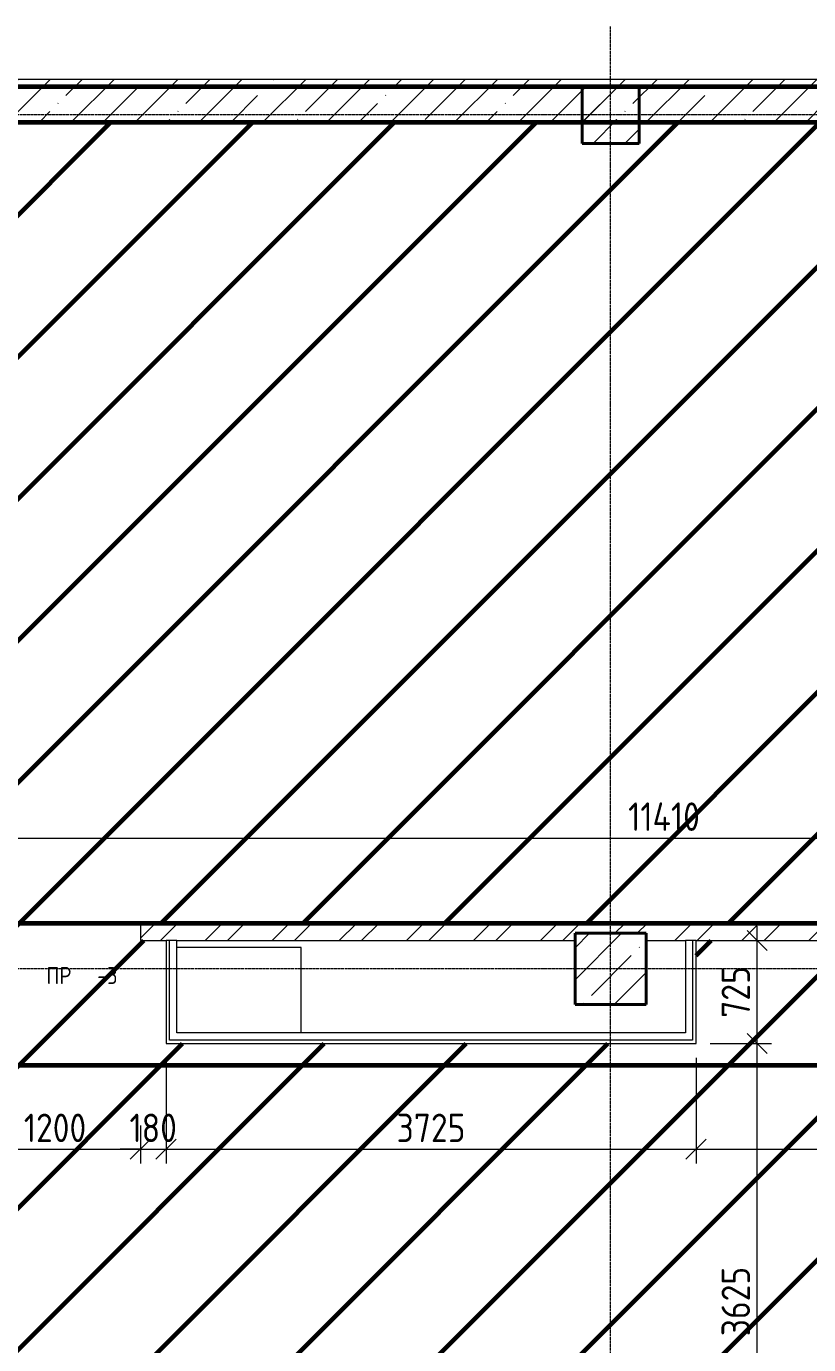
# Model space of a CAD drawing. Header units: millimetres. Extents: x -56773 to 323062, y -262288 to 76460.
# Drawn here: x 29694 to 35191, y 765 to 10027 of the extents above; entities that cross this region are included whole.
import ezdxf

# ---------------------------------------------------------------- set-up
doc = ezdxf.new("R2010")
doc.units = ezdxf.units.MM
doc.linetypes.add('ADSK_Линия сетки', pattern=[25, 20, -2.5, 0, -2.5])
for name, color, linetype, lineweight in [('1.1) Шлифовка потолка', 5, 'Continuous', 60), ('Марки', 7, 'Continuous', 20), ('Несущие колонны', 7, 'Continuous', 18), ('Оси', 7, 'Continuous', 9), ('Перекрытие', 7, 'Continuous', 18), ('Размеры', 7, 'Continuous', 9), ('Стены внутренние', 7, 'Continuous', 18), ('Стены штриховка', 7, 'Continuous', 9)]:
    doc.layers.add(name, color=color, linetype=linetype, lineweight=lineweight)
doc.styles.add('GOST Common_3', font='', dxfattribs={"width": 0.9, "height": 200})
doc.styles.add('GOST Common_9', font='', dxfattribs={"width": 0.9, "height": 120})
doc.styles.get('GOST Common_3').set_extended_font_data('GOST Common')
doc.styles.get('GOST Common_9').set_extended_font_data('GOST Common')
doc.dimstyles.new('ADSK_Основной_2_0_2', dxfattribs={"dimscale": 304.8, "dimtxt": 201.142999, "dimasz": 0.463911, "dimexe": 0.328084, "dimexo": 0.328084, "dimgap": 0.164042, "dimtad": 1, "dimdec": 3, "dimrnd": 0.001, "dimdsep": 46, "dimtxsty": 'GOST Common_3', "dimblk1": 'OBLIQUE', "dimblk2": 'OBLIQUE', "dimsah": 1, "dimcen": 0.09, "dimdle": 0.328084, "dimazin": 2, "dimtfac": 1, "dimtdec": 4, "dimtix": 1, "dimtmove": 0, "dimatfit": 3, "dimfxl": 1, "dimtvp": 1, "dimtolj": 1, "dimtzin": 0, "dimlwd": 20, "dimlwe": 20, "dimarcsym": 2})
pattern_1 = [(45, (0, 0), (-224.5064, 224.5064), []), (45, (224.5, 0), (-224.5064, 224.5064), [396.875, -79.375, 3.353, -76.022])]

# ---------------------------------------------------------------- blocks, each defined once
blk = doc.blocks.new('ADSK_КолоннаЖБ_Прямоугольная - 500x500 мм-V17-Кладочный план подвала')
at = {"layer": 'Несущие колонны', "lineweight": 9}
h = blk.add_hatch(dxfattribs=at)
h.set_pattern_fill('FP_23', color=256, style=0, pattern_type=2)
h.set_pattern_definition([(315, (-3404.97, 33800), (224.5064, 224.5064), []), (315, (-3404.97, 33575.5), (224.5064, 224.5064), [396.875, -79.375, 3.353, -76.022])])
h.paths.add_polyline_path([(-250, -250), (250, -250), (250, 250), (-250, 250)])
at = {"layer": 'Несущие колонны', "lineweight": 40}
for p, q in [((-250, -250), (-250, 250)), ((-250, 250), (250, 250)), ((250, 250), (-250, 250)), ((-250, 250), (-250, -250)), ((250, 250), (250, -250)), ((250, -250), (250, 250)), ((250, -250), (-250, -250)), ((-250, -250), (250, -250))]:
    blk.add_line(p, q, dxfattribs=at)
blk = doc.blocks.new('ADSK_КолоннаЖБ_Прямоугольная - 400x400 мм-1809659-Кладочный план подвала')
at = {"layer": 'Несущие колонны', "lineweight": 40}
for p, q in [((-200, 200), (200, 200)), ((-200, -200), (-200, 200)), ((200, 200), (200, -200)), ((200, -200), (-200, -200))]:
    blk.add_line(p, q, dxfattribs=at)
blk = doc.blocks.new('_Oblique')
at = {"color": 0, "linetype": 'ByBlock', "lineweight": -2}
blk.add_line((-0.5, -0.5), (0.5, 0.5), dxfattribs=at)
blk = doc.blocks.new('DIMBLOCK334-Кладочный план подвала')
at = {"layer": 'Defpoints', "color": 0, "transparency": 16777216}
for p in [(29295, 2405), (30495, 2405), (30495, 2137.8)]:
    blk.add_point(p, dxfattribs=at)
at = {"layer": 'Размеры', "color": 0, "lineweight": 20, "transparency": 16777216}
for p, q in [((29295, 2305), (29295, 2037.8)), ((30495, 2305), (30495, 2037.8)), ((29195, 2137.8), (30595, 2137.8))]:
    blk.add_line(p, q, dxfattribs=at)
at = {"layer": 'Размеры', "color": 0, "lineweight": 20, "transparency": 16777216, "xscale": 141.4, "yscale": 141.4, "zscale": 141.4, "rotation": 180}
blk.add_blockref('_Oblique', (29295, 2137.8), dxfattribs=at)
at = {"layer": 'Размеры', "color": 0, "lineweight": 20, "transparency": 16777216, "xscale": 141.4, "yscale": 141.4, "zscale": 141.4}
blk.add_blockref('_Oblique', (30495, 2137.8), dxfattribs=at)
at = {"layer": 'Размеры', "color": 0, "lineweight": 9, "transparency": 16777216, "insert": (29895, 2287.8), "char_height": 200, "width": 560.473, "attachment_point": 5, "style": 'GOST Common_3'}
blk.add_mtext('\\A1;1200', dxfattribs=at)
blk = doc.blocks.new('DIMBLOCK335-Кладочный план подвала')
at = {"layer": 'Defpoints', "color": 0, "transparency": 16777216}
for p in [(30675, 2880), (30495, 2405), (30675, 2137.8)]:
    blk.add_point(p, dxfattribs=at)
at = {"layer": 'Размеры', "color": 0, "lineweight": 20, "transparency": 16777216}
for p, q in [((30675, 2780), (30675, 2037.8)), ((30495, 2305), (30495, 2037.8)), ((30495, 2137.8), (30353.6, 2137.8)), ((30495, 2137.8), (30675, 2137.8)), ((30675, 2137.8), (30816.4, 2137.8))]:
    blk.add_line(p, q, dxfattribs=at)
at = {"layer": 'Размеры', "color": 0, "lineweight": 20, "transparency": 16777216, "xscale": 141.4, "yscale": 141.4, "zscale": 141.4}
blk.add_blockref('_Oblique', (30495, 2137.8), dxfattribs=at)
at = {"layer": 'Размеры', "color": 0, "lineweight": 20, "transparency": 16777216, "xscale": 141.4, "yscale": 141.4, "zscale": 141.4, "rotation": 180}
blk.add_blockref('_Oblique', (30675, 2137.8), dxfattribs=at)
at = {"layer": 'Размеры', "color": 0, "lineweight": 9, "transparency": 16777216, "insert": (30585, 2287.8), "char_height": 200, "width": 409.104, "attachment_point": 5, "style": 'GOST Common_3'}
blk.add_mtext('\\A1;180', dxfattribs=at)
blk = doc.blocks.new('DIMBLOCK455-Кладочный план подвала')
at = {"layer": 'Defpoints', "color": 0, "transparency": 16777216}
for p in [(29295, 2405), (30495, 2405), (30495, 2137.8)]:
    blk.add_point(p, dxfattribs=at)
at = {"layer": 'Размеры', "color": 0, "lineweight": 20, "transparency": 16777216}
for p, q in [((29295, 2305), (29295, 2037.8)), ((30495, 2305), (30495, 2037.8)), ((29195, 2137.8), (30595, 2137.8))]:
    blk.add_line(p, q, dxfattribs=at)
at = {"layer": 'Размеры', "color": 0, "lineweight": 20, "transparency": 16777216, "xscale": 141.4, "yscale": 141.4, "zscale": 141.4, "rotation": 180}
blk.add_blockref('_Oblique', (29295, 2137.8), dxfattribs=at)
at = {"layer": 'Размеры', "color": 0, "lineweight": 20, "transparency": 16777216, "xscale": 141.4, "yscale": 141.4, "zscale": 141.4}
blk.add_blockref('_Oblique', (30495, 2137.8), dxfattribs=at)
at = {"layer": 'Размеры', "color": 0, "lineweight": 9, "transparency": 16777216, "insert": (29895, 2287.8), "char_height": 200, "width": 560.473, "attachment_point": 5, "style": 'GOST Common_3'}
blk.add_mtext('\\A1;1200', dxfattribs=at)
blk = doc.blocks.new('DIMBLOCK456-Кладочный план подвала')
at = {"layer": 'Defpoints', "color": 0, "transparency": 16777216}
for p in [(30675, 2880), (30495, 2405), (30675, 2137.8)]:
    blk.add_point(p, dxfattribs=at)
at = {"layer": 'Размеры', "color": 0, "lineweight": 20, "transparency": 16777216}
for p, q in [((30675, 2780), (30675, 2037.8)), ((30495, 2305), (30495, 2037.8)), ((30495, 2137.8), (30353.6, 2137.8)), ((30495, 2137.8), (30675, 2137.8)), ((30675, 2137.8), (30816.4, 2137.8))]:
    blk.add_line(p, q, dxfattribs=at)
at = {"layer": 'Размеры', "color": 0, "lineweight": 20, "transparency": 16777216, "xscale": 141.4, "yscale": 141.4, "zscale": 141.4}
blk.add_blockref('_Oblique', (30495, 2137.8), dxfattribs=at)
at = {"layer": 'Размеры', "color": 0, "lineweight": 20, "transparency": 16777216, "xscale": 141.4, "yscale": 141.4, "zscale": 141.4, "rotation": 180}
blk.add_blockref('_Oblique', (30675, 2137.8), dxfattribs=at)
at = {"layer": 'Размеры', "color": 0, "lineweight": 9, "transparency": 16777216, "insert": (30585, 2287.8), "char_height": 200, "width": 409.104, "attachment_point": 5, "style": 'GOST Common_3'}
blk.add_mtext('\\A1;180', dxfattribs=at)
blk = doc.blocks.new('DIMBLOCK457-Кладочный план подвала')
at = {"layer": 'Defpoints', "color": 0, "transparency": 16777216}
for p in [(30675, 2880), (34400, 2880), (34400, 2137.8)]:
    blk.add_point(p, dxfattribs=at)
at = {"layer": 'Размеры', "color": 0, "lineweight": 20, "transparency": 16777216}
for p, q in [((30675, 2780), (30675, 2037.8)), ((34400, 2780), (34400, 2037.8)), ((30575, 2137.8), (34500, 2137.8))]:
    blk.add_line(p, q, dxfattribs=at)
at = {"layer": 'Размеры', "color": 0, "lineweight": 20, "transparency": 16777216, "xscale": 141.4, "yscale": 141.4, "zscale": 141.4, "rotation": 180}
blk.add_blockref('_Oblique', (30675, 2137.8), dxfattribs=at)
at = {"layer": 'Размеры', "color": 0, "lineweight": 20, "transparency": 16777216, "xscale": 141.4, "yscale": 141.4, "zscale": 141.4}
blk.add_blockref('_Oblique', (34400, 2137.8), dxfattribs=at)
at = {"layer": 'Размеры', "color": 0, "lineweight": 9, "transparency": 16777216, "insert": (32537.5, 2287.8), "char_height": 200, "width": 605.475, "attachment_point": 5, "style": 'GOST Common_3'}
blk.add_mtext('\\A1;3725', dxfattribs=at)
blk = doc.blocks.new('DIMBLOCK458-Кладочный план подвала')
at = {"layer": 'Defpoints', "color": 0, "transparency": 16777216}
for p in [(34400, 2880), (37885, 2405), (37885, 2137.8)]:
    blk.add_point(p, dxfattribs=at)
at = {"layer": 'Размеры', "color": 0, "lineweight": 20, "transparency": 16777216}
for p, q in [((34400, 2780), (34400, 2037.8)), ((37885, 2305), (37885, 2037.8)), ((34300, 2137.8), (37985, 2137.8))]:
    blk.add_line(p, q, dxfattribs=at)
at = {"layer": 'Размеры', "color": 0, "lineweight": 20, "transparency": 16777216, "xscale": 141.4, "yscale": 141.4, "zscale": 141.4, "rotation": 180}
blk.add_blockref('_Oblique', (34400, 2137.8), dxfattribs=at)
at = {"layer": 'Размеры', "color": 0, "lineweight": 20, "transparency": 16777216, "xscale": 141.4, "yscale": 141.4, "zscale": 141.4}
blk.add_blockref('_Oblique', (37885, 2137.8), dxfattribs=at)
at = {"layer": 'Размеры', "color": 0, "lineweight": 9, "transparency": 16777216, "insert": (36142.5, 2287.8), "char_height": 200, "width": 625.93, "attachment_point": 5, "style": 'GOST Common_3'}
blk.add_mtext('\\A1;3485', dxfattribs=at)
blk = doc.blocks.new('DIMBLOCK486-Кладочный план подвала')
at = {"layer": 'Defpoints', "color": 0, "transparency": 16777216}
for p in [(28470, 4424.5), (39880, 4424.5), (39880, 4324.5)]:
    blk.add_point(p, dxfattribs=at)
at = {"layer": 'Размеры', "color": 0, "lineweight": 20, "transparency": 16777216}
for p, q in [((28370, 4324.5), (39980, 4324.5)), ((28470, 4324.5), (28470, 4224.5)), ((39880, 4324.5), (39880, 4224.5))]:
    blk.add_line(p, q, dxfattribs=at)
at = {"layer": 'Размеры', "color": 0, "lineweight": 20, "transparency": 16777216, "xscale": 141.4, "yscale": 141.4, "zscale": 141.4, "rotation": 180}
blk.add_blockref('_Oblique', (28470, 4324.5), dxfattribs=at)
at = {"layer": 'Размеры', "color": 0, "lineweight": 20, "transparency": 16777216, "xscale": 141.4, "yscale": 141.4, "zscale": 141.4}
blk.add_blockref('_Oblique', (39880, 4324.5), dxfattribs=at)
at = {"layer": 'Размеры', "color": 0, "lineweight": 9, "transparency": 16777216, "insert": (34175, 4474.5), "char_height": 200, "width": 642.294, "attachment_point": 5, "style": 'GOST Common_3'}
blk.add_mtext('\\A1;11410', dxfattribs=at)
blk = doc.blocks.new('DIMBLOCK511-Кладочный план подвала')
at = {"layer": 'Defpoints', "color": 0, "transparency": 16777216}
for p in [(34400, 2880), (34829.3, 2880), (34050, -745)]:
    blk.add_point(p, dxfattribs=at)
at = {"layer": 'Размеры', "color": 0, "lineweight": 20, "transparency": 16777216}
for p, q in [((34829.3, -845), (34829.3, 2980)), ((34500, 2880), (34929.3, 2880)), ((34150, -745), (34929.3, -745))]:
    blk.add_line(p, q, dxfattribs=at)
at = {"layer": 'Размеры', "color": 0, "lineweight": 20, "transparency": 16777216, "xscale": 141.4, "yscale": 141.4, "zscale": 141.4}
for p, rotation in [((34829.3, 2880), 90), ((34829.3, -745), 270)]:
    blk.add_blockref('_Oblique', p, dxfattribs=dict(at, rotation=rotation))
at = {"layer": 'Размеры', "color": 0, "lineweight": 9, "transparency": 16777216, "insert": (34679.3, 1067.5), "char_height": 200, "width": 605.475, "attachment_point": 5, "rotation": 90, "style": 'GOST Common_3'}
blk.add_mtext('\\A1;3625', dxfattribs=at)
blk = doc.blocks.new('DIMBLOCK512-Кладочный план подвала')
at = {"layer": 'Defpoints', "color": 0, "transparency": 16777216}
for p in [(34729.3, 3605), (34829.3, 3605), (34400, 2880)]:
    blk.add_point(p, dxfattribs=at)
at = {"layer": 'Размеры', "color": 0, "lineweight": 20, "transparency": 16777216}
for p, q in [((34829.3, 2780), (34829.3, 3705)), ((34829.3, 3605), (34929.3, 3605)), ((34500, 2880), (34929.3, 2880))]:
    blk.add_line(p, q, dxfattribs=at)
at = {"layer": 'Размеры', "color": 0, "lineweight": 20, "transparency": 16777216, "xscale": 141.4, "yscale": 141.4, "zscale": 141.4}
for p, rotation in [((34829.3, 3605), 90), ((34829.3, 2880), 270)]:
    blk.add_blockref('_Oblique', p, dxfattribs=dict(at, rotation=rotation))
at = {"layer": 'Размеры', "color": 0, "lineweight": 9, "transparency": 16777216, "insert": (34679.3, 3242.5), "char_height": 200, "width": 454.106, "attachment_point": 5, "rotation": 90, "style": 'GOST Common_3'}
blk.add_mtext('\\A1;725', dxfattribs=at)

msp = doc.modelspace()

# ---------------------------------------------------------------- hatches: boundary and pattern name
at = {"layer": '1.1) Шлифовка потолка', "transparency": 33554687}
h = msp.add_hatch(dxfattribs=at)
h.set_pattern_fill('ANSI31', color=256, scale=222)
h.paths.add_polyline_path([(28350, 7429.969), (28470, 7429.969), (28470, 3724.969), (39880, 3724.969), (39880, 6729.969), (40000, 6729.969), (40000, 6384.969), (41725, 6384.969), (41725, 7809.969), (40000, 7809.969), (40000, 7629.969), (39880, 7629.969), (39880, 8189.969), (40000, 8189.969), (40000, 8104.969), (41825, 8104.969), (41825, 9354.969), (40000, 9354.969), (40000, 9204.969), (40000, 9089.969), (39880, 9089.969), (39880, 9204.969), (39600, 9204.969), (39600, 9354.969), (34000, 9354.969), (34000, 9204.969), (33600, 9204.969), (33600, 9354.969), (28470, 9354.969), (28470, 8629.969), (28350, 8629.969), (28350, 9354.969), (28000, 9354.969), (28000, 9204.969), (27600, 9204.969), (27600, 9354.969), (23190, 9354.969), (23190, 3724.969), (25260, 3724.969), (25260, 4674.969), (25380, 4674.969), (25380, 3999.969), (26855, 3999.969), (26855, 5699.969), (25380, 5699.969), (25380, 5574.969), (25260, 5574.969), (25260, 5819.969), (27300, 5819.969), (27300, 5699.969), (27150, 5699.969), (27150, 3899.969), (28350, 3899.969), (28350, 5699.969), (28200, 5699.969), (28200, 5819.969), (28350, 5819.969)])
h = msp.add_hatch(dxfattribs=at)
h.set_pattern_fill('ANSI31', color=256, scale=222)
h.paths.add_polyline_path([(42120, 1729.969), (42000, 1729.969), (42000, 2604.969), (42000, 3604.969), (41100, 3604.969), (41100, 3724.969), (40200, 3724.969), (40200, 3604.969), (40050, 3604.969), (40050, 3154.969), (40050, 2879.969), (39275, 2879.969), (39275, 3604.969), (39085, 3604.969), (39085, 3724.969), (37885, 3724.969), (37885, 3604.969), (34400, 3604.969), (34400, 2879.969), (30675, 2879.969), (30675, 3604.969), (30495, 3604.969), (30495, 3724.969), (29295, 3724.969), (29295, 3604.969), (28325, 3604.969), (28325, 3154.969), (28050, 3154.969), (27550, 3154.969), (27550, 3604.969), (25015, 3604.969), (25015, 3724.969), (23815, 3724.969), (23815, 3604.969), (22050, 3604.969), (22050, 3154.969), (21550, 3154.969), (21275, 3154.969), (21275, 3604.969), (21040, 3604.969), (21040, 3724.969), (19990, 3724.969), (19990, 3604.969), (18420, 3604.969), (18420, 3724.969), (17370, 3724.969), (17370, 3604.969), (16325, 3604.969), (16325, 3154.969), (16050, 3154.969), (15550, 3154.969), (15550, 3604.969), (15050, 3604.969), (15050, 3154.969), (14550, 3154.969), (14550, 3604.969), (14460, 3604.969), (14460, 3724.969), (13410, 3724.969), (13410, 3604.969), (13375, 3604.969), (13375, 2929.969), (12600, 2929.969), (12600, 2604.969), (12150, 2604.969), (10600, 2604.969), (8800, 2604.969), (6005, 2604.969), (6005, 2829.969), (4205, 2829.969), (1410, 2829.969), (1410, 2064.969), (1410, 14.969), (1410, -425.031), (3100, -425.031), (3100, -545.031), (3000, -545.031), (3000, -745.031), (3050, -745.031), (3050, -1245.031), (3050, -1315.031), (4250, -1315.031), (4250, -545.031), (4150, -545.031), (4150, -425.031), (4520, -425.031), (4520, -545.031), (4370, -545.031), (4370, -1315.031), (6200, -1315.031), (6200, -545.031), (5570, -545.031), (5570, -425.031), (6975, -425.031), (6975, -545.031), (6775, -545.031), (6775, -820.031), (6400, -820.031), (6400, -1315.031), (8600, -1315.031), (8600, -1245.031), (8550, -1245.031), (8550, -745.031), (8600, -745.031), (8600, -545.031), (8025, -545.031), (8025, -425.031), (11245, -425.031), (11245, -1195.031), (12480, -1195.031), (12480, -1315.031), (14030, -1315.031), (14030, -1195.031), (14550, -1195.031), (14550, -745.031), (15050, -745.031), (15050, -1195.031), (15550, -1195.031), (15550, -745.031), (16050, -745.031), (16325, -745.031), (16325, -1195.031), (16705, -1195.031), (16705, -1315.031), (17905, -1315.031), (17905, -1195.031), (18200, -1195.031), (18200, -470.031), (22050, -470.031), (22050, -745.031), (22050, -1195.031), (26055, -1195.031), (26055, -1315.031), (27255, -1315.031), (27255, -1195.031), (27550, -1195.031), (27550, -745.031), (27550, -470.031), (30645, -470.031), (30645, -1195.031), (31830, -1195.031), (31830, -1315.031), (32880, -1315.031), (32880, -1195.031), (33275, -1195.031), (33275, -745.031), (33550, -745.031), (34050, -745.031), (34050, -1195.031), (36675, -1195.031), (36675, -1315.031), (37725, -1315.031), (37725, -1195.031), (39275, -1195.031), (39275, -745.031), (39550, -745.031), (40050, -745.031), (40050, -1195.031), (40255, -1195.031), (40255, -1315.031), (41455, -1315.031), (41455, -1195.031), (42000, -1195.031), (42000, -320.031), (42120, -320.031)])
at = {"layer": 'Несущие колонны', "lineweight": 9}
h = msp.add_hatch(dxfattribs=at)
h.set_pattern_fill('FP_3', color=256, style=0, pattern_type=2)
h.set_pattern_definition(pattern_1)
h.paths.add_polyline_path([(34000, 9204.969), (34000, 9604.969), (33600, 9604.969), (33600, 9204.969)])
at = {"layer": 'Стены внутренние', "lineweight": 9}
h = msp.add_hatch(dxfattribs=at)
h.set_pattern_fill('FP_3', color=256, style=0, pattern_type=2)
h.set_pattern_definition(pattern_1)
h.paths.add_polyline_path([(41913.8613, 9354.969), (42000, 9354.969), (42000, 9654.969), (12600, 9654.969), (12600, 9354.969), (14600, 9354.969), (14600, 9604.969), (15000, 9604.969), (15000, 9354.969), (15600, 9354.969), (15600, 9604.969), (16000, 9604.969), (16000, 9354.969), (21600, 9354.969), (21600, 9604.969), (22000, 9604.969), (22000, 9354.969), (27600, 9354.969), (27600, 9604.969), (28000, 9604.969), (28000, 9354.969), (39600, 9354.969), (39600, 9604.969), (40000, 9604.969), (40000, 9354.969), (41900, 9354.969)])
h = msp.add_hatch(dxfattribs=at)
h.set_pattern_fill('FP_2', color=256, style=0, pattern_type=2)
h.set_pattern_definition([(45, (0, 0), (-235.7317, 235.7317), []), (45, (157.15, 0), (-235.7317, 235.7317), [])])
h.paths.add_polyline_path([(41913.8613, 3604.969), (42000, 3604.969), (42000, 3724.969), (41100, 3724.969), (41100, 3604.969)])
h.paths.add_polyline_path([(39195.932, 3604.969), (39550, 3604.969), (39550, 3654.969), (40050, 3654.969), (40050, 3604.969), (40200, 3604.969), (40200, 3724.969), (39085, 3724.969), (39085, 3604.969)])
h.paths.add_polyline_path([(37885, 3604.969), (37885, 3724.969), (30495, 3724.969), (30495, 3604.969), (33550, 3604.969), (33550, 3654.969), (34050, 3654.969), (34050, 3604.969), (36478.0028, 3604.969)])
h.paths.add_polyline_path([(29295, 3604.969), (29295, 3724.969), (25015, 3724.969), (25015, 3604.969), (28325, 3604.969)])
h.paths.add_polyline_path([(23815, 3604.969), (23815, 3724.969), (21040, 3724.969), (21040, 3604.969), (21550, 3604.969), (21550, 3654.969), (22050, 3654.969), (22050, 3604.969), (22888.3565, 3604.969)])
h.paths.add_polyline_path([(19990, 3604.969), (19990, 3724.969), (18420, 3724.969), (18420, 3604.969)])
h.paths.add_polyline_path([(17370, 3604.969), (17370, 3724.969), (14460, 3724.969), (14460, 3604.969), (14550, 3604.969), (14550, 3654.969), (15050, 3654.969), (15050, 3604.969), (15550, 3604.969), (15550, 3654.969), (16050, 3654.969), (16050, 3604.969), (16325, 3604.969)])
h.paths.add_polyline_path([(13375, 3604.969), (13410, 3604.969), (13410, 3724.969), (12600, 3724.969), (12600, 3604.969), (13350, 3604.969)])

# ---------------------------------------------------------------- linework, layer by layer
at = {"layer": '1.1) Шлифовка потолка'}
for points in [[(55800, 2724.969), (-9770, 2724.969), (-9770, 9604.969), (55800, 9604.969)], [(42000, 3724.969), (12600, 3724.969), (12600, 9354.969), (42000, 9354.969)]]:
    msp.add_lwpolyline(points, close=True, dxfattribs=at)
at = {"layer": 'Несущие колонны', "lineweight": 9}
for p, q in [((34000, 9604.969), (33600, 9604.969)), ((33600, 9604.969), (33600, 9204.969)), ((34000, 9204.969), (34000, 9604.969)), ((33600, 9204.969), (34000, 9204.969))]:
    msp.add_line(p, q, dxfattribs=at)
at = {"layer": 'Оси', "linetype": 'ADSK_Линия сетки', "lineweight": 5}
for p, q in [((33800, -10973.8823), (33800, 10027.4451)), ((62221.372, 9404.969), (-25240.0967, 9404.969)), ((62221.372, 3404.969), (-25240.0967, 3404.969))]:
    msp.add_line(p, q, dxfattribs=at)
at = {"layer": 'Перекрытие'}
for p, q in [((28470, 9354.969), (33600, 9354.969)), ((34000, 9354.969), (39600, 9354.969)), ((31625, 3554.969), (30750, 3554.969)), ((31625, 2954.969), (31625, 3554.969))]:
    msp.add_line(p, q, dxfattribs=at)
at = {"layer": 'Стены внутренние', "lineweight": 5}
for p, q in [((42000, 9654.969), (12600, 9654.969)), ((28470, 9354.969), (39600, 9354.969)), ((37885, 3724.969), (30495, 3724.969)), ((30495, 3724.969), (30495, 3604.969)), ((30495, 3604.969), (30675, 3604.969)), ((30675, 3604.969), (30675, 2879.969)), ((30750, 3604.969), (33550, 3604.969)), ((30750, 2954.969), (30750, 3604.969)), ((34050, 3604.969), (34325, 3604.969)), ((34325, 3604.969), (34325, 2954.969)), ((34400, 3604.969), (37885, 3604.969)), ((34400, 2879.969), (34400, 3604.969)), ((30675, 2879.969), (34400, 2879.969)), ((34325, 2954.969), (30750, 2954.969))]:
    msp.add_line(p, q, dxfattribs=at)
at = {"layer": 'Стены штриховка', "lineweight": 9}
for p, q in [((30750, 3604.969), (30675, 3604.969)), ((30700, 2904.969), (30700, 3604.969)), ((34400, 3604.969), (34325, 3604.969)), ((34375, 3604.969), (34375, 2904.969)), ((34375, 2904.969), (30700, 2904.969))]:
    msp.add_line(p, q, dxfattribs=at)

# ---------------------------------------------------------------- block references
at = {"layer": 'Несущие колонны', "lineweight": 40, "rotation": 89.9999999999999}
msp.add_blockref('ADSK_КолоннаЖБ_Прямоугольная - 400x400 мм-1809659-Кладочный план подвала', (33800, 9404.969), dxfattribs=at)
at = {"layer": 'Несущие колонны', "rotation": 89.9999999999999}
msp.add_blockref('ADSK_КолоннаЖБ_Прямоугольная - 500x500 мм-V17-Кладочный план подвала', (33800, 3404.969), dxfattribs=at)

# ---------------------------------------------------------------- texts
at = {"layer": 'Марки', "lineweight": 9, "char_height": 120, "attachment_point": 1, "style": 'GOST Common_9'}
for s, insert, width in [('ПР', (29834.7537, 3418.3417), 432.91125), ('-3', (30191.9412, 3418.3417), 389.620125)]:
    msp.add_mtext(s, dxfattribs=dict(at, insert=insert, width=width))

# ---------------------------------------------------------------- dimensions: what is measured, and where the dimension line sits
at = {"layer": 'Размеры', "lineweight": 9}
for base, p1, p2, override, picture, middle in [((39880, 4324.5436), (28470, 4424.5285), (39880, 4424.5285), {"dimpost": '<>', "dimfxl": 11410}, 'DIMBLOCK486-Кладочный план подвала', (34175, 4474.5436)), ((30675, 2137.8165), (30495, 2404.969), (30675, 2879.969), {"dimpost": '<>', "dimfxl": 507.961613}, 'DIMBLOCK335-Кладочный план подвала', (30585, 2287.8165)), ((30675, 2137.8165), (30495, 2404.969), (30675, 2879.969), {"dimpost": '<>', "dimfxl": 507.961613}, 'DIMBLOCK456-Кладочный план подвала', (30585, 2287.8165)), ((34400, 2137.8165), (30675, 2879.969), (34400, 2879.969), {"dimpost": '<>', "dimfxl": 3725}, 'DIMBLOCK457-Кладочный план подвала', (32537.5, 2287.8165)), ((37885, 2137.8165), (34400, 2879.969), (37885, 2404.969), {"dimpost": '<>', "dimfxl": 3517.221915}, 'DIMBLOCK458-Кладочный план подвала', (36142.5, 2287.8165)), ((30495, 2137.8165), (29295, 2404.969), (30495, 2404.969), {"dimpost": '<>', "dimfxl": 1200}, 'DIMBLOCK334-Кладочный план подвала', (29895, 2287.8165)), ((30495, 2137.8165), (29295, 2404.969), (30495, 2404.969), {"dimpost": '<>', "dimfxl": 1200}, 'DIMBLOCK455-Кладочный план подвала', (29895, 2287.8165))]:
    dim = msp.add_linear_dim(base=base, p1=p1, p2=p2, dimstyle='ADSK_Основной_2_0_2', override=override, dxfattribs=at)
    dim.commit()
    dim.dimension.update_dxf_attribs({"geometry": picture, "text_midpoint": middle})
for base, p1, p2, override, picture, middle in [((34829.3053, 3604.969), (34400, 2879.969), (34729.3204, 3604.969), {"dimpost": '<>', "dimfxl": 796.289489}, 'DIMBLOCK512-Кладочный план подвала', (34679.3053, 3242.469)), ((34829.3053, 2879.969), (34050, -745.031), (34400, 2879.969), {"dimpost": '<>', "dimfxl": 3641.857356}, 'DIMBLOCK511-Кладочный план подвала', (34679.3053, 1067.469))]:
    dim = msp.add_linear_dim(base=base, p1=p1, p2=p2, angle=90, dimstyle='ADSK_Основной_2_0_2', override=override, dxfattribs=at)
    dim.commit()
    dim.dimension.update_dxf_attribs({"geometry": picture, "text_midpoint": middle})

doc.saveas('drawing.dxf')
